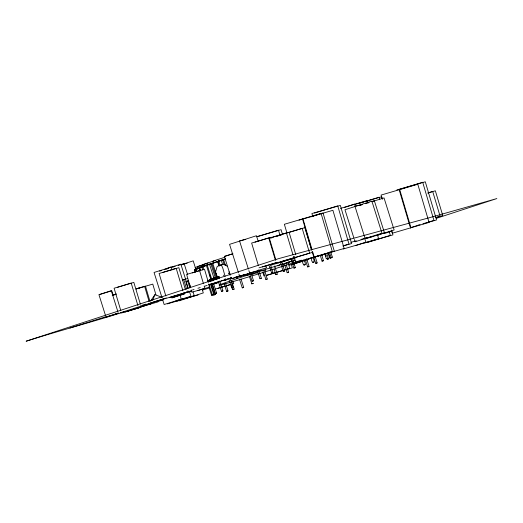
<?xml version="1.0" encoding="UTF-8"?>
<svg xmlns="http://www.w3.org/2000/svg" width="523" height="523" viewBox="0 0 523 523"><rect width="100%" height="100%" fill="white"/><g stroke="black" fill="none" stroke-linecap="round" stroke-linejoin="round"><path stroke-width="0.78" d="M220.896 265.253L221.353 264.749L222.896 268.476L225.099 276.347M152.638 300.45L154.88 294.671L162.235 297.391M150.461 301.255L154.88 294.671M410.483 228.087L410.895 227.557L399.644 189.404L399.232 189.934L410.025 226.531M284.78 265.076L287.179 272.718L288.114 272.45L288.604 272.274L286.205 264.625M239.573 279.465L242.26 287.859L243.679 287.395L240.992 279.001M320.39 255.773L322.044 261.134L322.979 260.872L323.476 260.696L321.822 255.335M209.501 281.014L211.24 280.472M213.757 294.802L214.43 294.56L210.978 283.884M215.607 294.397L214.188 294.867L215.607 294.397L212.645 285.251M207.37 280.818L218.451 277.059M285.493 263.298L282.76 265.011L282.165 263.527M225.609 280.393L225.289 278.707M251.805 283.832L253.21 283.374L251.805 283.832L249.353 276.196M277.929 265.959L280.701 264.377M328.222 253.165L329.634 257.761L331.066 257.329L329.418 251.968M213.417 279.753L216.757 278.027M217.561 279.151L217.071 277.621L217.745 277.393M217.633 277.445L218.49 277.157L218.987 278.681M218.3 281.439L221.491 291.357L222.419 291.056L222.909 290.886L219.719 280.969M202.859 266.697L195.602 269.299L196.328 271.542M286.388 263.67L291.468 261.147M263.435 271.849L265.854 279.485L267.266 279.034L264.854 271.398M267.279 279.034L265.867 279.485M326.836 253.531L328.49 258.892L327.758 259.133M284.479 264.043L290.226 261.212M306.674 258.82L309.054 266.469L307.629 266.907L305.249 259.258M309.054 266.469L307.694 266.9M302.438 260.461C302.457 267.384 307.799 265.828 303.863 260.023M274.13 269.306L275.817 274.653L276.445 274.425M275.307 268.083L277.236 274.196L276.608 274.425M211.253 281.381C209.102 279.7 213.443 278.321 212.678 280.916M211.992 283.669L215.188 293.586L216.077 293.305L216.614 293.122L213.41 283.204M224.164 283.741L226.616 291.37L228.028 290.899L225.576 283.27M227.976 290.932L226.616 291.37M232.748 289.565L234.154 289.108L231.709 281.479M234.101 289.134L233.533 289.337M211.802 279.936L215.313 278.393M143.805 286.852L145.479 286.14L149.807 300.823M184.233 279.615L185.423 279.105L188.045 288.003M149.042 304.628L150.722 303.909M187.953 292.22L189.143 291.71M243.679 287.395L242.293 287.853M313.833 257.224L315.729 263.35L317.154 262.906L315.251 256.786M317.147 262.919L315.774 263.344M195.269 272.169L194.543 269.927L196.092 269.338M257.27 270.286L259.931 278.694L260.866 278.399L261.35 278.243L258.695 269.835M209.122 284.826L212.325 294.737L213.162 294.475L213.737 294.272L210.54 284.355M328.405 252.772L330.052 258.133L331.484 257.708L330.83 257.878M326.247 258.584L327.66 258.159L326.247 258.584L324.816 253.995M211.593 295.22L212.998 294.756L211.586 295.227L208.88 286.839M196.125 269.299L194.576 269.731L197.419 268.711M210.821 280.093L215.012 278.393M164.523 269.482L171.126 266.861L172.087 269.914M172.198 267.135L174.394 266.259M371.376 201.773L374.311 200.61L384.405 232.663L377.07 235.579M173.878 301.83L181.22 298.914L180.017 295.103M177.153 301.235L184.488 298.319M218.3 277.491L219.137 277.177M216.999 278.066L208.769 280.838M225.498 258.97L212.717 263.206L217.274 277.419L218.869 276.857L219.255 278.144M212.593 279.295L216.208 277.903M249.399 272.81L252.073 281.211L253.498 280.753L250.824 272.352M330.706 251.811L332.353 257.172L331.719 257.381M291.043 258.898L293.906 268.077L294.795 267.809L295.332 267.639L292.468 258.454M211.05 263.847L202.8 266.606L203.957 266.272M225.629 258.905L217.588 261.546L219.026 266.03M217.3 277.844L208.017 280.89M228.773 278.726L231.709 287.885L232.33 287.676M230.185 278.269L233.121 287.428L231.709 287.885M211.867 280.256L217.673 278.354M218.392 277.563L218.529 277.452M203.395 266.462L197.184 268.613M200.191 266.076L202.479 265.266M200.08 270.894L199.119 267.907L203.029 266.567L203.754 268.809M209.926 281.073L210.985 280.746M280.321 262.213L283.198 271.391L284.048 271.13L284.623 270.947L281.747 261.768M208.605 280.446L217.954 277.432M311.27 257.826C311.309 264.69 316.559 263.121 312.695 257.394M314.114 261.99L313.493 262.186M212.868 280.335L216.6 279.04M213.94 262.853L206.369 265.338L210.9 279.576M269.345 265.926L271.555 272.79L272.928 272.359L270.764 265.481M272.928 272.359L272.306 272.561M99.488 294.658L111.255 290.657L117.812 311.486M224.923 256.388L232.931 253.662M203.473 264.716L195.157 267.554L195.896 269.848M217.254 261.709L223.609 259.558L225.524 265.547M106.529 317.03L118.296 313.029M123.951 311.93C91.512 322.155 58.596 330.941 26.15 341.205L278.726 258.591L431.828 217.038L496.85 198.57L436.3 218.353M128.004 311.126L133.012 309.426L127.435 311.061M133.764 309.165L136.019 308.4M172.165 297.875L183.933 293.874M231.964 278.759L243.731 274.758M253.498 280.753L252.093 281.204M215.417 278.053L210.847 263.84L213.881 262.847M194.576 269.731L197.178 268.848M188.443 280.694L187.613 280.975L189.882 287.918M209.756 280.759L217.862 278.092M212.331 280.269L217.954 278.367M190.895 291.004L191.725 290.723M344.703 207.363L354.607 204.048L355.294 206.389M208.729 280.746C210.501 280.132 206.663 281.4 208.54 280.812M355.954 245.516L365.858 242.201L364.708 238.311M213.678 294.789L213.024 295.018L214.43 294.56M208.082 263.004L197.164 266.638L197.897 268.927M228.982 273.732L229.845 273.444M209.631 280.864L217.777 277.935L212.273 279.74M194.719 269.711L197.544 268.776M211.109 284.78L218.673 282.276M213.73 284.081L219.045 282.328M230.682 280.779A53.562 1.124 -17.5 0 1 236.906 278.674L248.052 274.987A53.562 1.124 -17.5 0 1 295.462 260.088M293.207 262.866L301.379 260.166M203.604 266.305L207.121 265.154M208.69 280.916L210.841 280.21M236.102 277.674L242.94 275.438M384.47 233.487L391.773 231.094M179.147 300.83L203.303 292.913L202.1 289.101M215.306 260.493L202.963 264.52L203.689 266.815M197.053 268.685L199.845 267.769M212.979 294.534L212.331 294.737M213.083 294.475L213.73 294.272M311.015 216.823L323.031 212.953L334.282 251.105L320.148 255.655M214.312 262.638L219.823 260.859M203.199 266.455L205.853 265.599M228.61 273.627L229.708 273.274M202.486 290.128L209.39 287.905M326.685 255.839L325.496 256.192L326.208 255.963M232.519 287.617L233.121 287.428M224.877 257.251L213.044 261.055L213.776 263.344M213.881 262.827L212.717 263.206L213.489 262.977M217.731 277.543L207.912 280.668M207.86 280.89L217.555 277.759M209.429 281.001L209.991 280.831M120.231 312.806L166.477 297.947M213.652 262.866L215.907 262.147M192.196 272.928L199.583 270.574L203.454 283.708M197.433 290.703L204.826 288.35L204.14 286.029M217.463 277.504L217.071 277.621M218.771 277.21L219.333 277.033M233.35 289.396L232.742 289.572L231.271 284.996M209.984 281.08L211.05 280.701M69.951 327.973L106.117 316.618M142.04 305.314L145.878 304.118M186.587 291.448L188.123 290.971M272.117 272.62L271.555 272.79M255.015 242.149L268.724 237.906L275.451 260.362M272.725 237.207L286.434 232.964L292.926 254.649M288.474 232.585L302.183 228.342L309.603 253.119L295.894 257.362M162.483 272.581L176.199 268.338L182.919 290.795M117.485 287.323L131.195 283.08L137.915 305.537M428.121 192.889L432.691 191.477L440.118 216.254L435.541 217.666M218.83 276.948L217.274 277.419M262.435 266.926L276.144 262.683M280.145 261.984L293.854 257.741L293.39 256.192M192.516 289.938L194.059 289.461M197.903 288.271L200.217 287.552M204.833 286.127L207.147 285.408M208.684 284.93L231.781 277.778M169.903 297.365L183.619 293.122M124.905 312.1L138.615 307.857M312.466 257.819L320.083 255.466M321.606 254.995L325.417 253.812M292.658 264.298L305.602 260.291M217.365 288.546L224.982 286.192M226.505 285.721L231.081 284.303M283.858 271.189L283.27 271.372M283.963 271.143L284.617 270.947M314.506 213.051L337.74 205.879L348.991 244.032L342.794 245.947M399.467 189.437L422.702 182.272L433.953 220.425L428.533 222.098M359.719 203.199L363.59 202.009M365.139 201.532L379.077 197.23L379.763 199.564M257.584 236.618L278.491 230.172L280.099 235.618M360.223 205.278L362.459 204.591M365.433 203.676L369.153 202.525M372.134 201.603L384.039 197.929L394.133 229.989L367.342 238.253M159.561 271.162L161.797 270.476M166.262 269.097L168.498 268.41M172.963 267.031L175.192 266.344M178.173 265.423L184.129 263.585L187.489 274.274M218.66 277.197L219.229 277.027M410.718 227.59L418.465 225.204M423.107 223.772L426.984 222.576M167.425 303.909L194.223 295.645L193.02 291.827M367.094 242.548L390.328 235.383L389.177 231.486M266.508 275.49L275.026 272.862M276.575 272.385L289.742 268.325L288.363 263.651M331.562 257.394L330.974 257.597L332.353 257.172M208.788 284.675L213.377 283.276M149.859 304.066L141.635 306.563L146.715 305.131M327.784 259.081L327.052 259.323L328.49 258.892M214.142 283.041L218.751 281.649M221.052 280.956L224.125 280.027M225.661 279.563L231.035 277.942M279.275 235.631L281.564 234.938M270.698 265.233L295.083 257.885L294.619 256.335M313.31 262.239L312.695 262.422M259.964 278.687L261.35 278.243M142.916 305.811L145.231 305.125M271.378 237.226L251.635 243.045L258.355 265.501M285.094 233.474L304.837 227.662L311.558 250.118M427.749 193.033L435.345 190.797L442.765 215.574L435.927 217.588M259.055 267.822L278.04 262.232M276.759 262.879L312.257 252.439M166.523 298.254L186.266 292.442M121.519 312.996L141.262 307.178L140.798 305.628M308.322 258.95L319.716 255.597M321.233 255.152L325.031 254.034M326.548 253.583L328.065 253.139M302.941 261.167L289.271 265.187L288.807 263.644M304.458 260.716L309.015 259.375M215.502 288.99L230.689 284.519M232.212 284.074L233.729 283.629L233.029 281.302M330.706 257.957L330.065 258.133M232.114 254.041L224.347 256.316L230.179 274.83M194.543 269.927L195.288 269.848M136.039 289.029L144.59 286.519M145.335 286.297L152.781 284.107L155.972 294.926M182.318 279.975L183.769 279.55L186.613 289.186M182.586 280.021L187.698 278.524M293.593 258.813L295.018 258.395M244.267 274.915L231.395 278.687L230.905 277.144M183.854 293.22L187.489 292.154M184.096 293.279L191.418 291.128M105.96 316.964L118.839 313.185M141.275 306.805L158.024 301.882M171.596 297.809L184.475 294.031L183.991 292.488M133.744 309.211L140.314 307.282M340.434 208.396L367.336 200.551L368.029 202.885M343.225 249.02L378.587 238.704L377.443 234.807M299.019 220.144L332.909 210.311L344.16 248.464L310.27 258.297M200.263 267.39L203.918 266.331L199.851 267.41M112.21 295.234L116.59 293.965M112.863 295.332L115.779 294.488M209.527 279.766L214.731 278.256M208.435 280.42L210.606 279.792M350.848 242.378L356.287 240.802M360.955 239.449L367.179 237.645M115.91 313.741L118.1 313.107M206.415 265.174L213.593 263.108M213.547 278.171L218.248 276.817M210.782 279.851L212.181 279.393M396.865 189.921L425.304 181.795L436.555 219.948L426.827 222.726M355.49 204.232L381.679 196.746L382.372 199.086M256.394 236.749L281.093 229.689L282.472 234.363M270.587 238.161L272.875 237.514M275.922 236.638L278.203 235.991M216.738 261.644L224.923 259.303M278.007 262.945L288.67 259.898M343.363 245.908L351.593 243.555L340.342 205.402L311.904 213.528L312.819 216.64M417.844 225.295L420.093 224.648M423.081 223.798L425.33 223.151M364.492 243.025L392.93 234.899L391.786 231.009M266.148 275.327L275.131 272.764M276.628 272.333L292.344 267.841L291.429 264.73M295.332 267.639L293.906 268.077M188.032 280.831L185.9 281.433L187.947 288.435M188.855 291.553L191.385 290.84M141.472 287.362L136.392 288.788L144.616 286.29L149.173 301.745M195.602 269.299L196.4 270.705M183.416 264.187L181.135 264.815L193.209 260.859L195.85 269.253M184.939 263.769L187.221 263.141M184.371 298.757L198.08 294.985M196.439 268.763L197.91 268.358M156.808 301.699L162.993 300.045M213.044 278.87L215.358 278.262M329.667 257.754L331.066 257.329M206.964 264.886L210.54 263.984M213.273 278.197L216.404 277.406M222.909 290.886L221.491 291.357M305.288 264.612L303.863 265.05M218.241 261.062L221.183 260.376M323.476 260.696L322.044 261.134M361.909 204.63L354.934 206.219L365.028 238.279L372.003 236.69M245.797 239.403L239.514 240.835L248.405 269.077M256.59 271.3L249.608 272.888L248.889 270.6M199.119 267.907L199.982 270.116M216.614 293.122L215.188 293.586M277.236 274.196L275.817 274.653M251.432 273.882L257.793 272.901L257.525 271.313M236.978 276.582L253.55 274.045M288.604 272.274L287.179 272.718M244.274 274.47L248.17 274.117M251.288 273.843L254.413 273.562M259.545 270.96L265.815 270.483L265.462 268.92M302.987 219L302.464 218.738L311.649 249.889M227.518 266.488L224.328 264.278L223.295 264.233L218.967 265.442L217.045 266.776L215.443 272.326L216.345 273.804L216.457 275.752L218.83 276.863M274.32 266.338L275.105 267.547L274.634 266.017M225.753 279.275L226.152 280.204L224.609 280.655L224.459 279.086M223.543 275.131L223.7 275.588M189.45 283.78L190.712 287.637M201.826 266.972L202.793 269.966M199.793 267.671L200.754 270.659M196.079 269.123L196.805 271.365M194.811 269.809L195.295 271.306M222.68 259.859L224.36 265.096M221.268 260.317L222.706 264.808M218.784 261.134L220.222 265.625M217.81 261.461L219.248 265.952M211.828 263.52L216.398 277.733M209.514 264.285L214.09 278.498M207.213 265.056L211.782 279.269M291.841 261.14L292.462 263.115A53.562 1.124 -17.5 0 1 251.87 275.941M247.641 273.673L248.052 274.987M236.285 276.7L236.906 278.674M229.597 273.405L230.081 274.948M229.512 273.457L229.996 275.006M353.868 237.978L344.977 209.736L371.866 201.113L381.96 233.173L355.071 241.796L354.352 239.508M258.133 241.07L256.453 235.729L229.558 244.352L238.449 272.594M266.063 266.259L266.547 267.783L239.652 276.406L238.933 274.117M185.658 279.445L180.853 264.18L154.056 272.45L161.986 297.639M189.503 291.657L190.947 296.24L164.15 304.504L162.47 299.163M113.249 295.443L111.798 290.814L98.919 294.593L105.476 315.421M295.809 254.74L289.082 232.29L269.338 238.102L275.83 259.781M185.338 289.343L178.846 267.665L159.103 273.477L165.824 295.933M140.334 304.085L133.842 282.4L114.099 288.212L120.826 310.669M382.228 198.975L381.077 195.079L417.799 184.259L429.05 222.412L392.328 233.232L391.413 230.12M303.216 219.778L311.943 249.366M312.63 251.7L314.238 257.153L313.715 256.898L312.107 251.445M286.892 232.853L284.368 224.282L321.083 213.456L332.334 251.609L295.619 262.435L294.24 257.767M262.755 272.078L263.906 275.967M208.383 282.387L204.506 269.247L186.633 274.425L190.509 287.565M208.84 283.93L209.749 287.022L191.876 292.2L191.189 289.879M209.821 274.928L210.919 278.792M229.061 271.744L229.414 274.51M250.321 276.419A53.562 1.124 -17.5 0 1 220.529 284.989M220.072 285.087A53.562 1.124 -17.5 0 1 229.309 281.25M240.482 275.798A53.562 1.124 -17.5 0 1 235.598 277.249M239.626 276.013A52.13 1.092 -17.5 0 1 235.749 277.164M151.801 302.621L148.695 303.889L165.176 298.483L151.801 302.621"/></g></svg>
